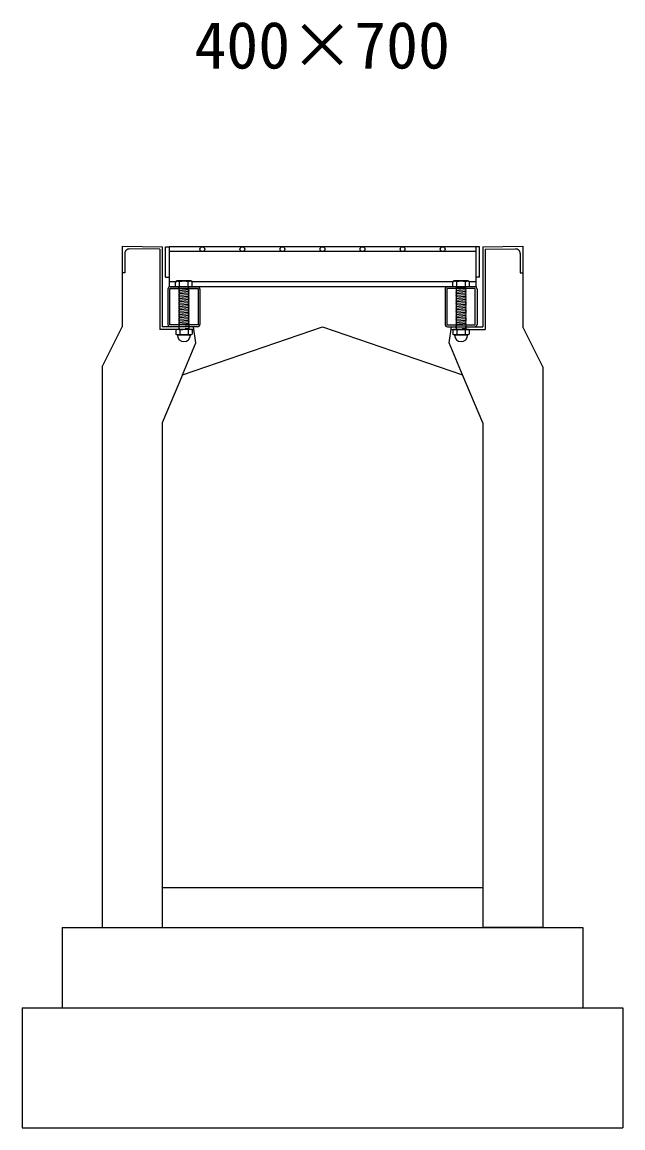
# Model space of a CAD drawing. Units: millimetres, scale not verified. Extents: x -16800 to 16800, y -5940 to 5940.
# Drawn here: x -11400 to -10650, y -2840 to -1459 of the extents above; entities that cross this region are included whole.
import ezdxf
from ezdxf.enums import TextEntityAlignment as Align

# ---------------------------------------------------------------- set-up
doc = ezdxf.new("R2010")
doc.units = ezdxf.units.MM
doc.header["$LTSCALE"] = 20
doc.linetypes.add('DOTTED', pattern=[1.75, 0.25, -1.5])
for name, color, linetype, lineweight in [('0-2_HATCH', 6, 'Continuous', 25), ('0-5_OUTLINE', 3, 'Continuous', 25), ('0-6_TXT', 7, 'Continuous', 25), ('0-A__0-5_D-BMK', 6, 'Continuous', 25)]:
    doc.layers.add(name, color=color, linetype=linetype, lineweight=lineweight)
doc.styles.add('ＭＳ ゴシック', font='')
doc.styles.get('ＭＳ ゴシック').set_extended_font_data('MS Gothic')

msp = doc.modelspace()

# ---------------------------------------------------------------- linework, layer by layer
at = {"layer": '0-2_HATCH'}
for p, q in [((-11271.8, -1748.23), (-11271.8, -1772.18)), ((-11228.18, -1742.81), (-11265.94, -1742.43)), ((-11228.18, -1742.81), (-11228.18, -1842.84)), ((-11224.98, -1739.64), (-11224.98, -1839.64)), ((-10825.02, -1739.64), (-10825.02, -1839.64)), ((-10821.82, -1742.81), (-10784.06, -1742.43)), ((-10821.82, -1742.81), (-10821.82, -1842.84)), ((-10778.2, -1748.23), (-10778.2, -1772.18)), ((-11271.8, -1772.18), (-11275, -1772.15)), ((-10778.2, -1772.18), (-10775, -1772.15)), ((-11185.5, -1842.84), (-11228.18, -1842.84)), ((-11185.98, -1839.64), (-11224.98, -1839.64)), ((-11182.98, -1859.64), (-11185.98, -1839.64)), ((-10867.02, -1859.64), (-10864.02, -1839.64)), ((-10864.5, -1842.84), (-10821.82, -1842.84)), ((-10864.02, -1839.64), (-10825.02, -1839.64)), ((-11199.79, -1899.64), (-11182.98, -1859.64)), ((-10850.21, -1899.64), (-10867.02, -1859.64))]:
    msp.add_line(p, q, dxfattribs=at)
for centre, start, end in [((-11266, -1748.23), 89.42706, 180), ((-10784, -1748.23), 0, 90.57294)]:
    msp.add_arc(centre, 5.8, start, end, dxfattribs=at)
at = {"layer": '0-5_OUTLINE'}
for p, q in [((-11275, -1739.14), (-11224.98, -1739.64)), ((-11275, -1739.14), (-11275, -1839.64)), ((-10825.02, -1739.64), (-10775, -1739.14)), ((-10775, -1739.14), (-10775, -1839.64)), ((-11300, -1889.64), (-11275, -1839.64)), ((-10750, -1889.64), (-10775, -1839.64)), ((-11300, -1889.64), (-11300, -2589.64)), ((-10750, -1889.64), (-10750, -2589.64)), ((-11199.8, -1899.64), (-11225, -1959.64)), ((-10825, -1959.64), (-10850.21, -1899.64)), ((-11225, -1959.64), (-11225, -2589.64)), ((-10825, -1959.64), (-10825, -2589.64)), ((-11225, -2539.64), (-10825, -2539.64)), ((-11350, -2589.64), (-11350, -2689.64)), ((-11350, -2589.64), (-10700, -2589.64)), ((-11300, -2589.64), (-11225, -2589.64)), ((-10750, -2589.64), (-10825, -2589.64)), ((-10700, -2589.64), (-10700, -2689.64)), ((-11400, -2689.64), (-11400, -2839.64)), ((-11400, -2689.64), (-10650, -2689.64)), ((-10650, -2689.64), (-10650, -2839.64)), ((-11400, -2839.64), (-10650, -2839.64))]:
    msp.add_line(p, q, dxfattribs=at)
msp.add_lwpolyline([(-11199.8, -1899.64), (-11025, -1839.64), (-10850.21, -1899.64)], dxfattribs=at)
at = {"layer": '0-A__0-5_D-BMK'}
for p, q in [((-11216.52, -1739.64), (-11216.52, -1789.64)), ((-10833.52, -1739.64), (-11216.52, -1739.64)), ((-10833.52, -1745.64), (-11216.52, -1745.64)), ((-10829.02, -1777.64), (-10829.02, -1739.64)), ((-11221.02, -1777.64), (-11216.52, -1777.64)), ((-10829.02, -1777.64), (-10833.52, -1777.64)), ((-11218.02, -1792.64), (-11218.02, -1836.64)), ((-11208.5, -1783.64), (-11216.52, -1783.64)), ((-10833.52, -1789.64), (-11216.52, -1789.64)), ((-11215.02, -1789.64), (-11181.02, -1789.64)), ((-11206.5, -1782.14), (-11208.5, -1783.64)), ((-11208.5, -1789.64), (-11208.5, -1783.64)), ((-11187.5, -1789.64), (-11208.5, -1789.64)), ((-11208.17, -1783.37), (-11206.5, -1782.14)), ((-11189.5, -1782.14), (-11206.5, -1782.14)), ((-11204.5, -1789.64), (-11191.5, -1789.64)), ((-11204.5, -1790.64), (-11203.5, -1789.64)), ((-11203.5, -1791.64), (-11204.5, -1790.64)), ((-11191.5, -1791.64), (-11204.5, -1792.64)), ((-11204.5, -1792.64), (-11203.5, -1791.64)), ((-11203.5, -1793.64), (-11204.5, -1792.64)), ((-11204.5, -1794.64), (-11203.5, -1793.64)), ((-11191.5, -1793.64), (-11204.5, -1794.64)), ((-11203.5, -1789.64), (-11203.5, -1783.64)), ((-11192.5, -1789.64), (-11192.5, -1783.64)), ((-11192.5, -1790.64), (-11191.5, -1789.64)), ((-11191.5, -1791.64), (-11192.5, -1790.64)), ((-11192.5, -1794.64), (-11191.5, -1793.64)), ((-11187.83, -1783.37), (-11189.5, -1782.14)), ((-10862.5, -1783.64), (-11187.5, -1783.64)), ((-11187.5, -1789.64), (-11187.5, -1783.64)), ((-11178.02, -1792.64), (-11178.02, -1836.64)), ((-10872.02, -1792.64), (-10872.02, -1836.64)), ((-10835.02, -1789.64), (-10869.02, -1789.64)), ((-10860.5, -1782.14), (-10862.5, -1783.64)), ((-10862.5, -1789.64), (-10862.5, -1783.64)), ((-10841.5, -1789.64), (-10862.5, -1789.64)), ((-10862.17, -1783.37), (-10860.5, -1782.14)), ((-10843.5, -1782.14), (-10860.5, -1782.14)), ((-10858.5, -1789.64), (-10845.5, -1789.64)), ((-10858.5, -1790.64), (-10857.5, -1789.64)), ((-10857.5, -1791.64), (-10858.5, -1790.64)), ((-10845.5, -1791.64), (-10858.5, -1792.64)), ((-10858.5, -1792.64), (-10857.5, -1791.64)), ((-10857.5, -1793.64), (-10858.5, -1792.64)), ((-10858.5, -1794.64), (-10857.5, -1793.64)), ((-10845.5, -1793.64), (-10858.5, -1794.64)), ((-10857.5, -1789.64), (-10857.5, -1783.64)), ((-10846.5, -1789.64), (-10846.5, -1783.64)), ((-10846.5, -1790.64), (-10845.5, -1789.64)), ((-10845.5, -1791.64), (-10846.5, -1790.64)), ((-10846.5, -1794.64), (-10845.5, -1793.64)), ((-10841.83, -1783.37), (-10843.5, -1782.14)), ((-10833.52, -1783.64), (-10841.5, -1783.64)), ((-10841.5, -1789.64), (-10841.5, -1783.64)), ((-10832.02, -1792.64), (-10832.02, -1836.64)), ((-11203.5, -1795.64), (-11204.5, -1794.64)), ((-11204.5, -1796.64), (-11203.5, -1795.64)), ((-11191.5, -1795.64), (-11204.5, -1796.64)), ((-11203.5, -1797.64), (-11204.5, -1796.64)), ((-11204.5, -1798.64), (-11203.5, -1797.64)), ((-11191.5, -1797.64), (-11204.5, -1798.64)), ((-11203.5, -1799.64), (-11204.5, -1798.64)), ((-11204.5, -1800.64), (-11203.5, -1799.64)), ((-11191.5, -1799.64), (-11204.5, -1800.64)), ((-11203.5, -1801.64), (-11204.5, -1800.64)), ((-11191.5, -1801.64), (-11204.5, -1802.64)), ((-11204.5, -1802.64), (-11203.5, -1801.64)), ((-11191.5, -1803.64), (-11204.5, -1804.64)), ((-11203.5, -1805.64), (-11204.5, -1804.64)), ((-11191.5, -1805.64), (-11204.5, -1806.64)), ((-11204.5, -1806.64), (-11203.5, -1805.64)), ((-11203.5, -1807.64), (-11204.5, -1806.64)), ((-11191.5, -1807.64), (-11204.5, -1808.64)), ((-11204.5, -1808.64), (-11203.5, -1807.64)), ((-11191.5, -1795.64), (-11192.5, -1794.64)), ((-11192.5, -1796.64), (-11191.5, -1795.64)), ((-11191.5, -1797.64), (-11192.5, -1796.64)), ((-11192.5, -1798.64), (-11191.5, -1797.64)), ((-11191.5, -1799.64), (-11192.5, -1798.64)), ((-11192.5, -1802.64), (-11191.5, -1801.64)), ((-11191.5, -1803.64), (-11192.5, -1802.64)), ((-11192.5, -1804.64), (-11191.5, -1803.64)), ((-11191.5, -1805.64), (-11192.5, -1804.64)), ((-11192.5, -1806.64), (-11191.5, -1805.64)), ((-11192.5, -1806.64), (-11191.5, -1807.64)), ((-11192.5, -1808.64), (-11191.5, -1807.64)), ((-10857.5, -1795.64), (-10858.5, -1794.64)), ((-10858.5, -1796.64), (-10857.5, -1795.64)), ((-10845.5, -1795.64), (-10858.5, -1796.64)), ((-10857.5, -1797.64), (-10858.5, -1796.64)), ((-10858.5, -1798.64), (-10857.5, -1797.64)), ((-10845.5, -1797.64), (-10858.5, -1798.64)), ((-10857.5, -1799.64), (-10858.5, -1798.64)), ((-10858.5, -1800.64), (-10857.5, -1799.64)), ((-10845.5, -1799.64), (-10858.5, -1800.64)), ((-10857.5, -1801.64), (-10858.5, -1800.64)), ((-10845.5, -1801.64), (-10858.5, -1802.64)), ((-10858.5, -1802.64), (-10857.5, -1801.64)), ((-10845.5, -1803.64), (-10858.5, -1804.64)), ((-10857.5, -1805.64), (-10858.5, -1804.64)), ((-10845.5, -1805.64), (-10858.5, -1806.64)), ((-10858.5, -1806.64), (-10857.5, -1805.64)), ((-10857.5, -1807.64), (-10858.5, -1806.64)), ((-10845.5, -1807.64), (-10858.5, -1808.64)), ((-10858.5, -1808.64), (-10857.5, -1807.64)), ((-10845.5, -1795.64), (-10846.5, -1794.64)), ((-10846.5, -1796.64), (-10845.5, -1795.64)), ((-10845.5, -1797.64), (-10846.5, -1796.64)), ((-10846.5, -1798.64), (-10845.5, -1797.64)), ((-10845.5, -1799.64), (-10846.5, -1798.64)), ((-10846.5, -1802.64), (-10845.5, -1801.64)), ((-10845.5, -1803.64), (-10846.5, -1802.64)), ((-10846.5, -1804.64), (-10845.5, -1803.64)), ((-10845.5, -1805.64), (-10846.5, -1804.64)), ((-10846.5, -1806.64), (-10845.5, -1805.64)), ((-10846.5, -1806.64), (-10845.5, -1807.64)), ((-10846.5, -1808.64), (-10845.5, -1807.64)), ((-11203.5, -1809.64), (-11204.5, -1808.64)), ((-11191.5, -1809.64), (-11204.5, -1810.64)), ((-11204.5, -1810.64), (-11203.5, -1809.64)), ((-11203.5, -1811.64), (-11204.5, -1810.64)), ((-11191.5, -1811.64), (-11204.5, -1812.64)), ((-11204.5, -1812.64), (-11203.5, -1811.64)), ((-11203.5, -1813.64), (-11204.5, -1812.64)), ((-11191.5, -1813.64), (-11204.5, -1814.64)), ((-11204.5, -1814.64), (-11203.5, -1813.64)), ((-11203.5, -1815.64), (-11204.5, -1814.64)), ((-11191.5, -1815.64), (-11204.5, -1816.64)), ((-11204.5, -1816.64), (-11203.5, -1815.64)), ((-11203.5, -1817.64), (-11204.5, -1816.64)), ((-11191.5, -1817.64), (-11204.5, -1818.64)), ((-11204.5, -1818.64), (-11203.5, -1817.64)), ((-11203.5, -1819.64), (-11204.5, -1818.64)), ((-11191.5, -1819.64), (-11204.5, -1820.64)), ((-11204.5, -1820.64), (-11203.5, -1819.64)), ((-11203.5, -1821.64), (-11204.5, -1820.64)), ((-11191.5, -1821.64), (-11204.5, -1822.64)), ((-11204.5, -1822.64), (-11203.5, -1821.64)), ((-11192.5, -1808.64), (-11191.5, -1809.64)), ((-11192.5, -1810.64), (-11191.5, -1809.64)), ((-11192.5, -1810.64), (-11191.5, -1811.64)), ((-11192.5, -1812.64), (-11191.5, -1811.64)), ((-11192.5, -1812.64), (-11191.5, -1813.64)), ((-11192.5, -1814.64), (-11191.5, -1813.64)), ((-11192.5, -1814.64), (-11191.5, -1815.64)), ((-11192.5, -1816.64), (-11191.5, -1815.64)), ((-11192.5, -1816.64), (-11191.5, -1817.64)), ((-11192.5, -1818.64), (-11191.5, -1817.64)), ((-11192.5, -1818.64), (-11191.5, -1819.64)), ((-11192.5, -1820.64), (-11191.5, -1819.64)), ((-11192.5, -1820.64), (-11191.5, -1821.64)), ((-11192.5, -1822.64), (-11191.5, -1821.64)), ((-10857.5, -1809.64), (-10858.5, -1808.64)), ((-10845.5, -1809.64), (-10858.5, -1810.64)), ((-10858.5, -1810.64), (-10857.5, -1809.64)), ((-10857.5, -1811.64), (-10858.5, -1810.64)), ((-10845.5, -1811.64), (-10858.5, -1812.64)), ((-10858.5, -1812.64), (-10857.5, -1811.64)), ((-10857.5, -1813.64), (-10858.5, -1812.64)), ((-10845.5, -1813.64), (-10858.5, -1814.64)), ((-10858.5, -1814.64), (-10857.5, -1813.64)), ((-10857.5, -1815.64), (-10858.5, -1814.64)), ((-10845.5, -1815.64), (-10858.5, -1816.64)), ((-10858.5, -1816.64), (-10857.5, -1815.64)), ((-10857.5, -1817.64), (-10858.5, -1816.64)), ((-10845.5, -1817.64), (-10858.5, -1818.64)), ((-10858.5, -1818.64), (-10857.5, -1817.64)), ((-10857.5, -1819.64), (-10858.5, -1818.64)), ((-10845.5, -1819.64), (-10858.5, -1820.64)), ((-10858.5, -1820.64), (-10857.5, -1819.64)), ((-10857.5, -1821.64), (-10858.5, -1820.64)), ((-10845.5, -1821.64), (-10858.5, -1822.64)), ((-10858.5, -1822.64), (-10857.5, -1821.64)), ((-10846.5, -1808.64), (-10845.5, -1809.64)), ((-10846.5, -1810.64), (-10845.5, -1809.64)), ((-10846.5, -1810.64), (-10845.5, -1811.64)), ((-10846.5, -1812.64), (-10845.5, -1811.64)), ((-10846.5, -1812.64), (-10845.5, -1813.64)), ((-10846.5, -1814.64), (-10845.5, -1813.64)), ((-10846.5, -1814.64), (-10845.5, -1815.64)), ((-10846.5, -1816.64), (-10845.5, -1815.64)), ((-10846.5, -1816.64), (-10845.5, -1817.64)), ((-10846.5, -1818.64), (-10845.5, -1817.64)), ((-10846.5, -1818.64), (-10845.5, -1819.64)), ((-10846.5, -1820.64), (-10845.5, -1819.64)), ((-10846.5, -1820.64), (-10845.5, -1821.64)), ((-10846.5, -1822.64), (-10845.5, -1821.64)), ((-11203.5, -1823.64), (-11204.5, -1822.64)), ((-11191.5, -1823.64), (-11204.5, -1824.64)), ((-11204.5, -1824.64), (-11203.5, -1823.64)), ((-11203.5, -1825.64), (-11204.5, -1824.64)), ((-11191.5, -1825.64), (-11204.5, -1826.64)), ((-11204.5, -1826.64), (-11203.5, -1825.64)), ((-11203.5, -1827.64), (-11204.5, -1826.64)), ((-11191.5, -1827.64), (-11204.5, -1828.64)), ((-11204.5, -1828.64), (-11203.5, -1827.64)), ((-11203.5, -1829.64), (-11204.5, -1828.64)), ((-11191.5, -1829.64), (-11204.5, -1830.64)), ((-11204.5, -1830.64), (-11203.5, -1829.64)), ((-11203.5, -1831.64), (-11204.5, -1830.64)), ((-11191.5, -1831.64), (-11204.5, -1832.64)), ((-11204.5, -1832.64), (-11203.5, -1831.64)), ((-11203.5, -1833.64), (-11204.5, -1832.64)), ((-11204.5, -1834.64), (-11203.5, -1833.64)), ((-11191.5, -1833.65), (-11204.5, -1834.65)), ((-11203.5, -1835.64), (-11204.5, -1834.65)), ((-11191.49, -1835.65), (-11204.49, -1836.65)), ((-11204.49, -1836.65), (-11203.49, -1835.65)), ((-11192.5, -1822.64), (-11191.5, -1823.64)), ((-11192.5, -1824.64), (-11191.5, -1823.64)), ((-11192.5, -1824.64), (-11191.5, -1825.64)), ((-11192.5, -1826.64), (-11191.5, -1825.64)), ((-11192.5, -1826.64), (-11191.5, -1827.64)), ((-11192.5, -1828.64), (-11191.5, -1827.64)), ((-11192.5, -1828.64), (-11191.5, -1829.64)), ((-11192.5, -1830.64), (-11191.5, -1829.64)), ((-11192.5, -1830.64), (-11191.5, -1831.64)), ((-11192.5, -1832.64), (-11191.5, -1831.64)), ((-11192.5, -1832.64), (-11191.5, -1833.65)), ((-11192.5, -1834.65), (-11191.5, -1833.65)), ((-11192.5, -1834.65), (-11191.49, -1835.65)), ((-11192.49, -1836.65), (-11191.49, -1835.65)), ((-10857.5, -1823.64), (-10858.5, -1822.64)), ((-10845.5, -1823.64), (-10858.5, -1824.64)), ((-10858.5, -1824.64), (-10857.5, -1823.64)), ((-10857.5, -1825.64), (-10858.5, -1824.64)), ((-10845.5, -1825.64), (-10858.5, -1826.64)), ((-10858.5, -1826.64), (-10857.5, -1825.64)), ((-10857.5, -1827.64), (-10858.5, -1826.64)), ((-10845.5, -1827.64), (-10858.5, -1828.64)), ((-10858.5, -1828.64), (-10857.5, -1827.64)), ((-10857.5, -1829.64), (-10858.5, -1828.64)), ((-10845.5, -1829.64), (-10858.5, -1830.64)), ((-10858.5, -1830.64), (-10857.5, -1829.64)), ((-10857.5, -1831.64), (-10858.5, -1830.64)), ((-10845.5, -1831.64), (-10858.5, -1832.64)), ((-10858.5, -1832.64), (-10857.5, -1831.64)), ((-10857.5, -1833.64), (-10858.5, -1832.64)), ((-10845.5, -1833.64), (-10858.5, -1834.65)), ((-10858.5, -1834.64), (-10857.5, -1833.64)), ((-10857.5, -1835.64), (-10858.5, -1834.65)), ((-10845.49, -1835.65), (-10858.49, -1836.65)), ((-10858.49, -1836.65), (-10857.49, -1835.65)), ((-10846.5, -1822.64), (-10845.5, -1823.64)), ((-10846.5, -1824.64), (-10845.5, -1823.64)), ((-10846.5, -1824.64), (-10845.5, -1825.64)), ((-10846.5, -1826.64), (-10845.5, -1825.64)), ((-10846.5, -1826.64), (-10845.5, -1827.64)), ((-10846.5, -1828.64), (-10845.5, -1827.64)), ((-10846.5, -1828.64), (-10845.5, -1829.64)), ((-10846.5, -1830.64), (-10845.5, -1829.64)), ((-10846.5, -1830.64), (-10845.5, -1831.64)), ((-10846.5, -1832.64), (-10845.5, -1831.64)), ((-10846.5, -1832.64), (-10845.5, -1833.65)), ((-10846.5, -1834.65), (-10845.5, -1833.65)), ((-10846.5, -1834.65), (-10845.49, -1835.65)), ((-10846.49, -1836.65), (-10845.49, -1835.65)), ((-11181.02, -1839.64), (-11215.02, -1839.64)), ((-11207.34, -1842.84), (-11208.21, -1843.49)), ((-11208.21, -1843.49), (-11208.21, -1848.68)), ((-11206.51, -1849.65), (-11208.21, -1848.68)), ((-11188.66, -1842.84), (-11207.34, -1842.84)), ((-11203.49, -1837.65), (-11204.49, -1836.65)), ((-11204.49, -1838.65), (-11203.49, -1837.65)), ((-11203.49, -1839.65), (-11204.49, -1838.65)), ((-11204.49, -1840.65), (-11203.49, -1839.65)), ((-11203.49, -1841.65), (-11204.49, -1840.65)), ((-11204.49, -1842.65), (-11203.49, -1841.65)), ((-11204.3, -1842.84), (-11204.49, -1842.65)), ((-11203.1, -1843.49), (-11203.1, -1848.68)), ((-11192.9, -1843.49), (-11192.9, -1848.68)), ((-11192.49, -1836.65), (-11191.49, -1837.65)), ((-11192.49, -1838.65), (-11191.49, -1837.65)), ((-11192.49, -1838.65), (-11191.49, -1839.65)), ((-11192.49, -1840.65), (-11191.49, -1839.65)), ((-11192.49, -1840.65), (-11191.49, -1841.65)), ((-11192.49, -1842.65), (-11191.49, -1841.65)), ((-11192.49, -1842.65), (-11192.3, -1842.84)), ((-11189.49, -1849.65), (-11187.79, -1848.68)), ((-11188.66, -1842.84), (-11187.79, -1843.49)), ((-11187.79, -1843.49), (-11187.79, -1848.68)), ((-10869.02, -1839.64), (-10835.02, -1839.64)), ((-10861.34, -1842.84), (-10862.21, -1843.49)), ((-10862.21, -1843.49), (-10862.21, -1848.68)), ((-10860.51, -1849.65), (-10862.21, -1848.68)), ((-10842.66, -1842.84), (-10861.34, -1842.84)), ((-10857.49, -1837.65), (-10858.49, -1836.65)), ((-10858.49, -1838.65), (-10857.49, -1837.65)), ((-10857.49, -1839.65), (-10858.49, -1838.65)), ((-10858.49, -1840.65), (-10857.49, -1839.65)), ((-10857.49, -1841.65), (-10858.49, -1840.65)), ((-10858.49, -1842.65), (-10857.49, -1841.65)), ((-10858.3, -1842.84), (-10858.49, -1842.65)), ((-10857.1, -1843.49), (-10857.1, -1848.68)), ((-10846.9, -1843.49), (-10846.9, -1848.68)), ((-10846.49, -1836.65), (-10845.49, -1837.65)), ((-10846.49, -1838.65), (-10845.49, -1837.65)), ((-10846.49, -1838.65), (-10845.49, -1839.65)), ((-10846.49, -1840.65), (-10845.49, -1839.65)), ((-10846.49, -1840.65), (-10845.49, -1841.65)), ((-10846.49, -1842.65), (-10845.49, -1841.65)), ((-10846.49, -1842.65), (-10846.3, -1842.84)), ((-10843.49, -1849.65), (-10841.79, -1848.68)), ((-10842.66, -1842.84), (-10841.79, -1843.49)), ((-10841.79, -1843.49), (-10841.79, -1848.68)), ((-11206.51, -1849.97), (-11206.51, -1849.65)), ((-11189.49, -1849.65), (-11206.51, -1849.65)), ((-11189.49, -1849.97), (-11206.51, -1849.97)), ((-11189.49, -1849.97), (-11189.49, -1849.65)), ((-10860.51, -1849.97), (-10860.51, -1849.65)), ((-10843.49, -1849.65), (-10860.51, -1849.65)), ((-10843.49, -1849.97), (-10860.51, -1849.97)), ((-10843.49, -1849.97), (-10843.49, -1849.65))]:
    msp.add_line(p, q, dxfattribs=at)
at = {"layer": '0-A__0-5_D-BMK', "linetype": 'DOTTED'}
for p, q in [((-11191.5, -1789.64), (-11204.5, -1790.64)), ((-10845.5, -1789.64), (-10858.5, -1790.64)), ((-11191.49, -1837.65), (-11204.49, -1838.65)), ((-11191.49, -1839.65), (-11204.49, -1840.65)), ((-11191.49, -1841.65), (-11204.49, -1842.65)), ((-11204.3, -1842.84), (-11192.3, -1842.84)), ((-10845.49, -1837.65), (-10858.49, -1838.65)), ((-10845.49, -1839.65), (-10858.49, -1840.65)), ((-10845.49, -1841.65), (-10858.49, -1842.65)), ((-10858.3, -1842.84), (-10846.3, -1842.84))]:
    msp.add_line(p, q, dxfattribs=at)
at = {"layer": '0-A__0-5_D-BMK'}
for points in [[(-11221.02, -1777.64), (-11221.02, -1739.64), (-11216.52, -1739.64)], [(-10829.02, -1739.64), (-10833.52, -1739.64), (-10833.52, -1789.64)], [(-11191.5, -1793.64), (-11192.5, -1792.64), (-11191.5, -1791.64)], [(-10845.5, -1793.64), (-10846.5, -1792.64), (-10845.5, -1791.64)], [(-11204.5, -1804.64), (-11203.5, -1803.64), (-11204.5, -1802.64)], [(-11191.5, -1801.64), (-11192.5, -1800.64), (-11191.5, -1799.64)], [(-10858.5, -1804.64), (-10857.5, -1803.64), (-10858.5, -1802.64)], [(-10845.5, -1801.64), (-10846.5, -1800.64), (-10845.5, -1799.64)]]:
    msp.add_lwpolyline(points, dxfattribs=at)
for points in [[(-11180.32, -1791.94), (-11180.32, -1837.34), (-11215.72, -1837.34), (-11215.72, -1791.94)], [(-10869.72, -1791.94), (-10869.72, -1837.34), (-10834.32, -1837.34), (-10834.32, -1791.94)]]:
    msp.add_lwpolyline(points, close=True, dxfattribs=at)
for centre in [(-11175.02, -1742.64), (-11125.02, -1742.64), (-11075.02, -1742.64), (-11025.02, -1742.64), (-10975.02, -1742.64), (-10925.02, -1742.64), (-10875.02, -1742.64)]:
    msp.add_circle(centre, 3, dxfattribs=at)
for centre, radius, start, end in [((-11215.02, -1792.64), 3, 90, 180), ((-11206, -1786.27), 3.62, 46.39563, 133.60437), ((-11198, -1798.27), 15.62, 69.39075, 110.60925), ((-11190, -1786.27), 3.62, 46.39563, 133.60437), ((-11181.02, -1792.64), 3, 0, 90), ((-10869.02, -1792.64), 3, 90, 180), ((-10860, -1786.27), 3.62, 46.39563, 133.60437), ((-10852, -1798.27), 15.62, 69.39075, 110.60925), ((-10844, -1786.27), 3.62, 46.39563, 133.60437), ((-10835.02, -1792.64), 3, 0, 90), ((-11215.02, -1836.64), 3, 180, 270), ((-11205.65, -1848.19), 5.35, 61.49832, 118.50684), ((-11205.65, -1843.98), 5.35, 241.49843, 298.50089), ((-11198, -1863.26), 20.42, 75.52621, 104.47362), ((-11198, -1828.91), 20.42, 255.52638, 284.47374), ((-11190.35, -1848.19), 5.35, 61.49231, 118.50169), ((-11190.35, -1843.98), 5.35, 241.49989, 298.5), ((-11181.02, -1836.64), 3, 270, 0), ((-10869.02, -1836.64), 3, 180, 270), ((-10859.65, -1848.19), 5.35, 61.49832, 118.50684), ((-10859.65, -1843.98), 5.35, 241.49843, 298.50089), ((-10852, -1863.26), 20.42, 75.52621, 104.47362), ((-10852, -1828.91), 20.42, 255.52638, 284.47374), ((-10844.35, -1848.19), 5.35, 61.49231, 118.50169), ((-10844.35, -1843.98), 5.35, 241.49989, 298.5), ((-10835.02, -1836.64), 3, 270, 0), ((-11198, -1849.97), 8.19, 180, 359.99995), ((-10852, -1849.97), 8.19, 180, 359.99995)]:
    msp.add_arc(centre, radius, start, end, dxfattribs=at)

# ---------------------------------------------------------------- texts
at = {"layer": '0-6_TXT', "style": 'ＭＳ ゴシック'}
msp.add_text('400×700', height=58.65, dxfattribs=at).set_placement((-11185, -1534.84), align=Align.BOTTOM_LEFT)

doc.saveas('drawing.dxf')
